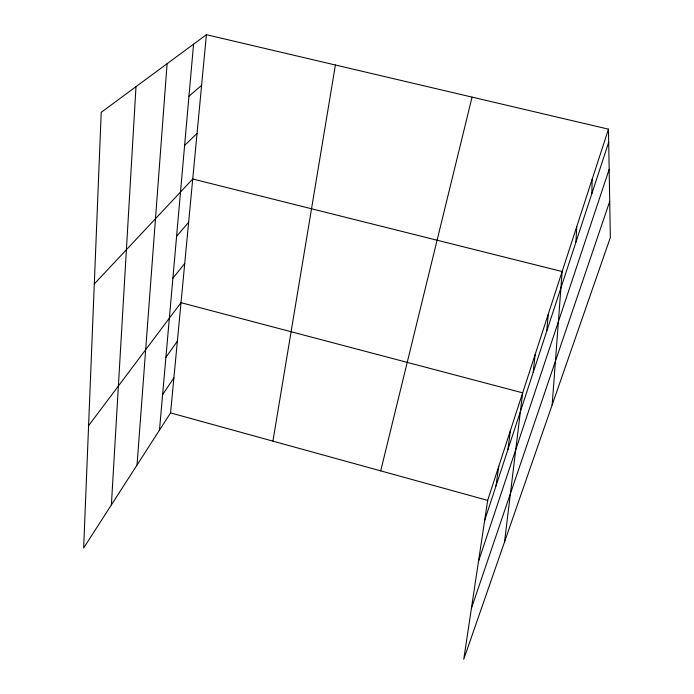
<?xml version="1.0" encoding="UTF-8"?>
<svg xmlns="http://www.w3.org/2000/svg" width="694" height="694" viewBox="0 0 694 694"><rect width="100%" height="100%" fill="white"/><g stroke="black" fill="none" stroke-linecap="round" stroke-linejoin="round"><path stroke-width="1.04" d="M591.835 193.652L592.156 179.295M575.933 242.154L576.731 226.678M111.387 504.876L135.989 86.672M137.03 465.041L167.098 63.709M552.138 404.984L562.14 271.545L192.724 179L94.297 283.95M159.473 430.167L193.557 44.173M206.396 34.7L101.22 112.341L83.653 547.991L170.577 412.904L206.396 34.7L608.465 129.162L610.347 237.513L463.748 659.3L487.674 500.383L608.465 129.162M546.681 331.368L548.295 314.078M533.192 372.487L535.161 354.461M504.521 541.988L522.669 392.847L181.013 302.679L88.58 425.674M507.869 449.721L510.428 430.471M495.967 486.026L498.778 466.273M272.916 441.141L335.41 65.01M380.702 470.879L472.067 97.117M484.638 520.569L608.69 142.253M478.478 561.463L609.167 169.362M471.417 608.352L609.722 201.416M162.604 394.634L173.89 377.883M165.901 357.349L177.369 341.188M172.884 278.251L184.725 263.468M176.597 236.255L188.629 222.288M184.613 145.419L197.044 133.43M188.959 96.206L201.59 85.397M170.577 412.904L487.674 500.383"/></g></svg>
